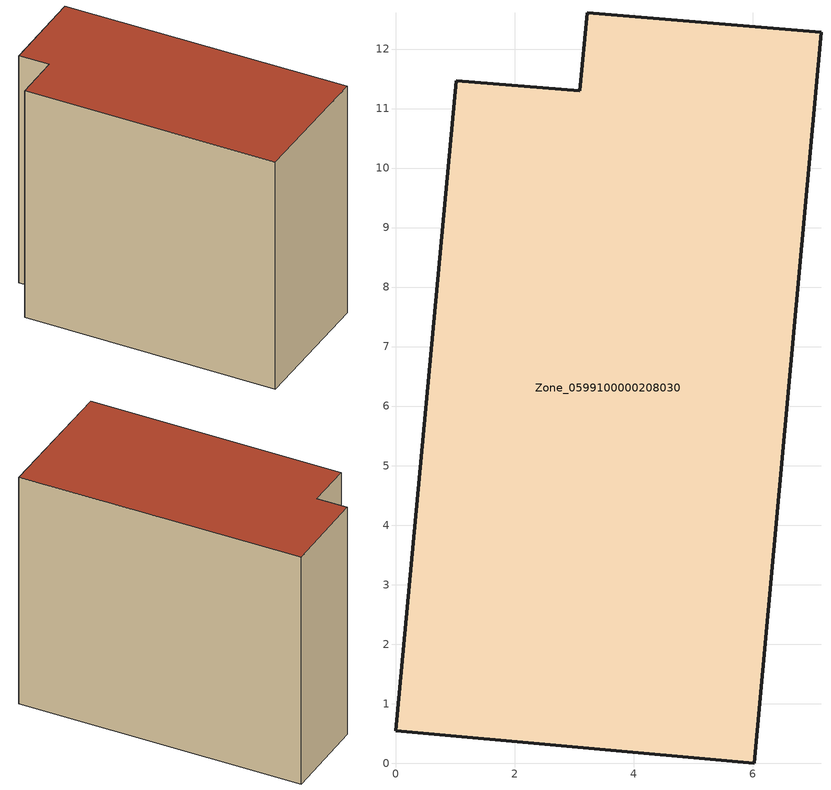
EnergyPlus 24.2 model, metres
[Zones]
Zone_0599100000208030
 floor ground (C_G): 0,0.55 1.02,11.47 3.1,11.3 3.22,12.61 7.15,12.28 6.03,0 z0
 wall outside (C_F): 1.02,11.47 0,0.55 6.03,0 7.15,12.28 3.22,12.61 3.1,11.3 1.02,11.47 z0:10.54
 roof outside (C_R): 7.15,12.28 3.22,12.61 3.1,11.3 1.02,11.47 0,0.55 6.03,0 z10.54
[BUILDING]
Pand.0599100000208030: North Axis=0; Terrain=City; Loads Convergence Tolerance Value=0.04; Temperature Convergence Tolerance Value=0.4; Solar Distribution=FullExterior; Maximum Number of Warmup Days=25; Minimum Number of Warmup Days=1
[Site:Location]
Rotterdam.The.Hague.AP_ZH_NLD Design_Conditions: Latitude=51.96; Longitude=4.45; Time Zone=1; Elevation=-4.5
[SITE:GROUNDTEMPERATURE:BUILDINGSURFACE]
18, 18, 18, 18, 18, 18, 18, 18, 18, 18, 18, 18
[MATERIAL] Thermal Absorptance=0.9; Solar Absorptance=0.7; Visible Absorptance=0.7
Name | Roughness | Thickness | Conductivity | Density | Specific Heat
G.TI.1946 | MediumSmooth | 0.15 | 1 | 540 | 1210
F.TI.1946 | Rough | 0.3 | 0.857143 | 1920 | 840
R.TI.1946 | MediumRough | 0.2 | 0.1 | 1500 | 1000
[CONSTRUCTION]
C_G: G.TI.1946
C_F: F.TI.1946
C_R: R.TI.1946
[ZONE]
Zone_0599100000208030: Type=1; Multiplier=1; Ceiling Height=Autocalculate; Volume=Autocalculate; Floor Area=autocalculate; Part of Total Floor Area=Yes
[ZONEINFILTRATION:DESIGNFLOWRATE]
Infil_Zone_0599100000208030: Zone or ZoneList or Space or SpaceList=Zone_0599100000208030; Schedule=AlwaysOn; Design Flow Rate Calculation Method=Flow/Area; Flow Rate per Floor Area=0.003; Constant Term Coefficient=1; Temperature Term Coefficient=0; Velocity Term Coefficient=0; Velocity Squared Term Coefficient=0
[HVACTEMPLATE:ZONE:IDEALLOADSAIRSYSTEM]
Zone_0599100000208030: Maximum Heating Supply Air Temperature=50; Minimum Cooling Supply Air Temperature=13; Maximum Heating Supply Air Humidity Ratio=0.0156; Minimum Cooling Supply Air Humidity Ratio=0.0077; Heating Limit=NoLimit; Cooling Limit=NoLimit; Dehumidification Control Type=ConstantSensibleHeatRatio; Cooling Sensible Heat Ratio=0.7; Dehumidification Setpoint=60; Humidification Control Type=None; Humidification Setpoint=30; Outdoor Air Method=None; Outdoor Air Flow Rate per Person=0.00944; Outdoor Air Flow Rate per Zone Floor Area=0; Outdoor Air Flow Rate per Zone=0; Demand Controlled Ventilation Type=None; Outdoor Air Economizer Type=NoEconomizer; Heat Recovery Type=None; Sensible Heat Recovery Effectiveness=0.7; Latent Heat Recovery Effectiveness=0.65
[ZONECONTROL:THERMOSTAT]
ThermostatControl_Zone_0599100000208030: Zone or ZoneList=Zone_0599100000208030; Control Type Schedule=DualSetpointControlType; Control 1=Thermostat_Zone_0599100000208030; Temperature Difference Between Cutout And Setpoint=0
[THERMOSTATSETPOINT:DUALSETPOINT]
Thermostat_Zone_0599100000208030: Heating Setpoint Temperature Schedule=HeatingSetpoint_Zone_0599100000208030; Cooling Setpoint Temperature Schedule=CoolingSetpoint_Zone_0599100000208030
[SCHEDULE:COMPACT]
HeatingSetpoint_Zone_0599100000208030: Through: 12/31, For: AllDays, Until: 24:00, 21
CoolingSetpoint_Zone_0599100000208030: Through: 12/31, For: AllDays, Until: 24:00, 24
DualSetpointControlType: Through: 12/31, For: AllDays, Until: 24:00, 4
AlwaysOn: Through: 12/31, For: AllDays, Until: 24:00, 1
